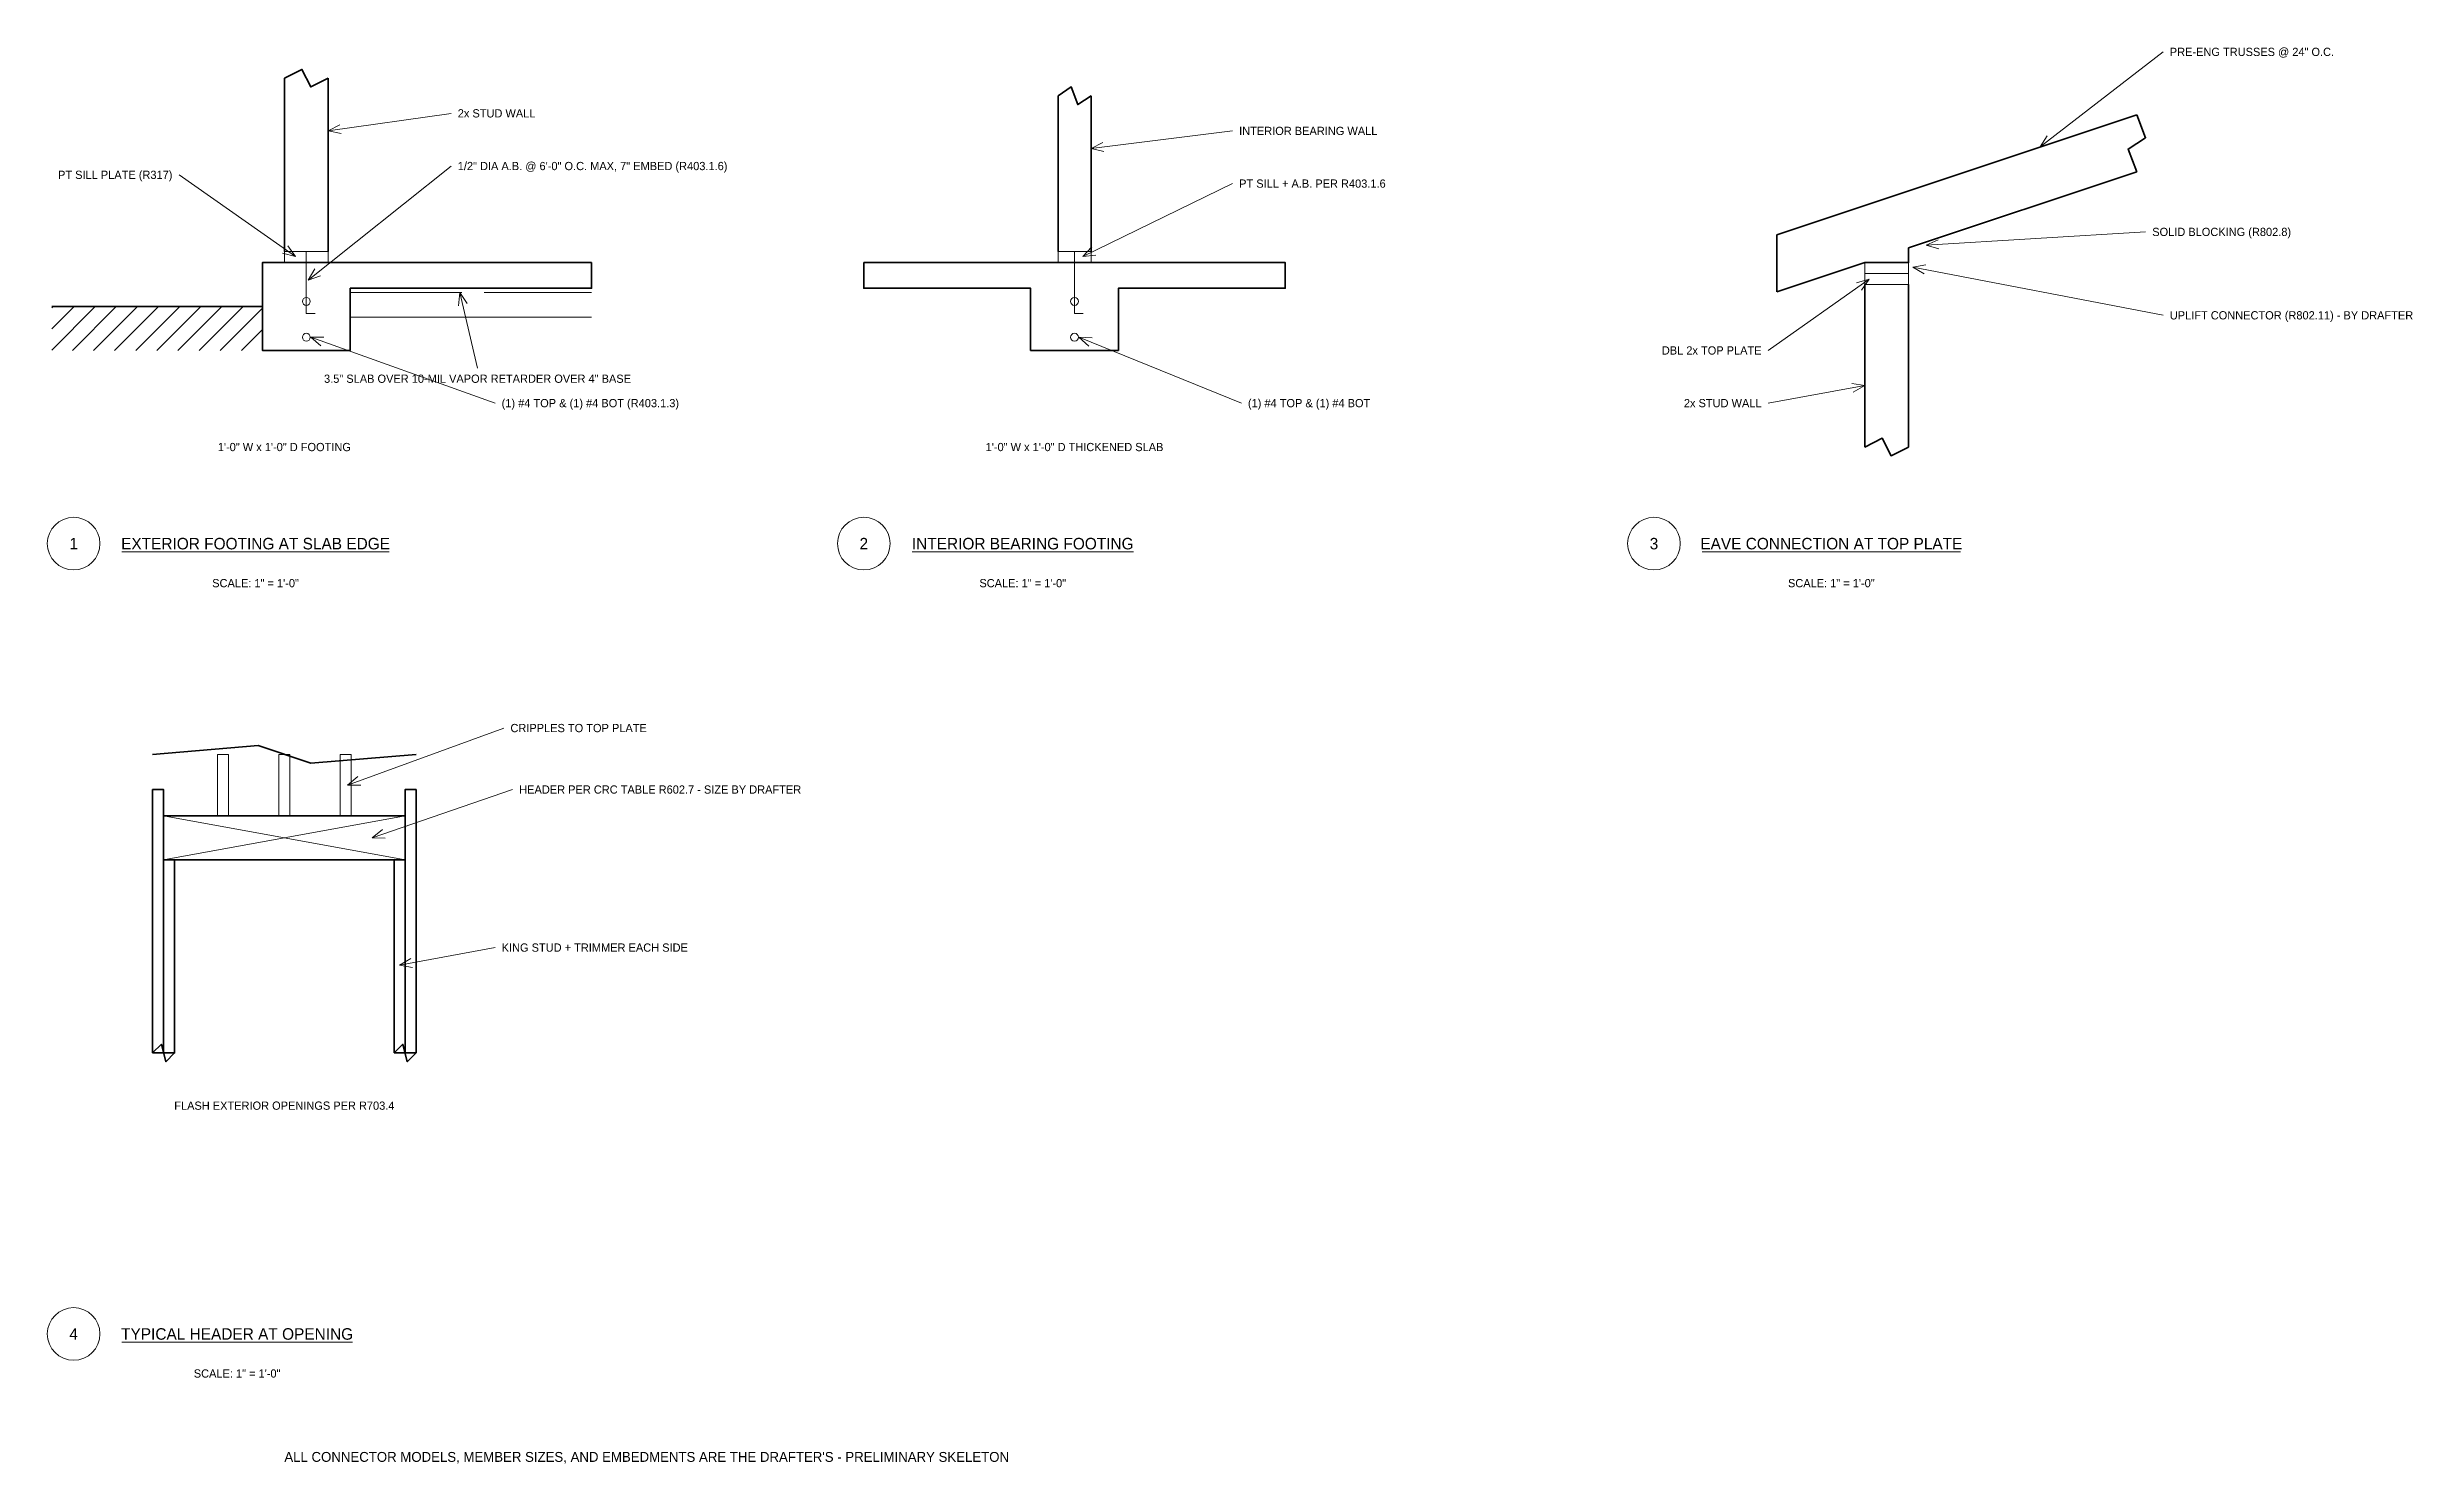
# Model space of a CAD drawing. Header units: metres. Extents: x -2.7 to 24.2, y -13.7 to 2.5.
import ezdxf
from ezdxf.enums import TextEntityAlignment as Align

# ---------------------------------------------------------------- set-up
doc = ezdxf.new("R2010")
doc.units = ezdxf.units.M
doc.linetypes.add('DASHED', pattern=[1.524, 1.27, -0.254])
for name, color, linetype, lineweight in [('A-ANNO-TEXT', 7, 'Continuous', 18), ('S-DETL', 7, 'Continuous', 35), ('S-DETL-FINE', 8, 'Continuous', 18), ('S-DETL-HIDN', 8, 'DASHED', 13), ('S-DETL-PATT', 8, 'Continuous', 13)]:
    doc.layers.add(name, color=color, linetype=linetype, lineweight=lineweight)

msp = doc.modelspace()

# ---------------------------------------------------------------- linework, layer by layer
at = {"layer": 'A-ANNO-TEXT'}
for p, q in [((21.4, 2.4), (20, 1.317)), ((1.9, 1.7), (0.5, 1.5)), ((0.5, 1.5), (0.632, 1.571)), ((0.5, 1.5), (0.647, 1.469)), ((10.8, 1.5), (9.188, 1.3)), ((9.188, 1.3), (9.321, 1.368)), ((20, 1.317), (20.08, 1.444)), ((20, 1.317), (20.143, 1.362)), ((1.9, 1.1), (0.27, -0.2)), ((9.188, 1.3), (9.334, 1.266)), ((-1.2, 1), (0.125, 0.07)), ((10.8, 0.9), (9.094, 0.07)), ((21.2, 0.35), (18.7, 0.2)), ((0.125, 0.07), (-0.02, 0.109)), ((0.125, 0.07), (0.039, 0.193)), ((9.094, 0.07), (9.198, 0.178)), ((9.094, 0.07), (9.243, 0.086)), ((18.7, 0.2), (18.838, 0.26)), ((18.7, 0.2), (18.844, 0.157)), ((0.27, -0.2), (0.348, -0.072)), ((0.27, -0.2), (0.412, -0.152)), ((16.9, -1), (18.05, -0.19)), ((18.05, -0.19), (17.905, -0.229)), ((18.05, -0.19), (17.964, -0.313)), ((18.55, -0.05), (18.698, -0.026)), ((21.4, -0.6), (18.55, -0.05)), ((18.55, -0.05), (18.679, -0.127)), ((2, -0.342), (1.982, -0.491)), ((2.2, -1.2), (2, -0.342)), ((2, -0.342), (2.082, -0.467)), ((0.3, -0.85), (0.45, -0.849)), ((2.4, -1.6), (0.3, -0.85)), ((0.3, -0.85), (0.415, -0.946)), ((10.9, -1.6), (9.05, -0.85)), ((9.05, -0.85), (9.2, -0.855)), ((9.05, -0.85), (9.161, -0.951)), ((16.9, -1.6), (18, -1.4)), ((18, -1.4), (17.852, -1.375)), ((18, -1.4), (17.87, -1.476)), ((-1.85, -3.292), (1.195, -3.292)), ((7.15, -3.292), (9.67, -3.292)), ((16.15, -3.292), (19.09, -3.292)), ((2.5, -5.3), (0.72, -5.95)), ((0.72, -5.95), (0.835, -5.853)), ((0.72, -5.95), (0.87, -5.95)), ((2.6, -6), (1, -6.55)), ((1, -6.55), (1.117, -6.456)), ((1, -6.55), (1.15, -6.553)), ((2.4, -7.8), (1.31, -8)), ((1.31, -8), (1.439, -7.924)), ((1.31, -8), (1.458, -8.025)), ((-1.85, -12.292), (0.775, -12.292))]:
    msp.add_line(p, q, dxfattribs=at)
for centre in [(-2.4, -3.2), (6.6, -3.2), (15.6, -3.2), (-2.4, -12.2)]:
    msp.add_circle(centre, 0.3, dxfattribs=at)
at = {"layer": 'S-DETL'}
for p, q in [((0, 0.125), (0, 2.1)), ((0.5, 0.125), (0.5, 2.1)), ((8.812, 0.125), (8.812, 1.9)), ((9.188, 0.125), (9.188, 1.9)), ((17, 0.317), (21.1, 1.683)), ((17, -0.333), (17, 0.317)), ((18, -2.1), (18, -0.25)), ((18.5, -2.1), (18.5, -0.25)), ((-2.65, -0.5), (-0.25, -0.5))]:
    msp.add_line(p, q, dxfattribs=at)
for points in [[(0, 2.1), (0.2, 2.2), (0.3, 2), (0.5, 2.1)], [(8.812, 1.9), (8.963, 2), (9.037, 1.8), (9.188, 1.9)], [(21.1, 1.033), (21, 1.293), (21.2, 1.423), (21.1, 1.683)], [(17, -0.333), (18, 0), (18.5, 0), (18.5, 0.167), (21.1, 1.033)], [(18, -2.1), (18.2, -2), (18.3, -2.2), (18.5, -2.1)], [(-1.5, -5.6), (-0.3, -5.5), (0.3, -5.7), (1.5, -5.6)], [(-1.5, -9), (-1.4, -8.9), (-1.35, -9.1), (-1.25, -9)], [(1.5, -9), (1.4, -9.1), (1.35, -8.9), (1.25, -9)]]:
    msp.add_lwpolyline(points, dxfattribs=at)
for points in [[(3.5, 0), (-0.25, 0), (-0.25, -1), (0.75, -1), (0.75, -0.292), (3.5, -0.292)], [(6.6, 0), (11.4, 0), (11.4, -0.292), (9.5, -0.292), (9.5, -1), (8.5, -1), (8.5, -0.292), (6.6, -0.292)], [(-1.5, -9), (-1.375, -9), (-1.375, -6), (-1.5, -6)], [(1.375, -9), (1.5, -9), (1.5, -6), (1.375, -6)], [(-1.375, -6.8), (1.375, -6.8), (1.375, -6.3), (-1.375, -6.3)], [(-1.375, -9), (-1.25, -9), (-1.25, -6.8), (-1.375, -6.8)], [(1.25, -9), (1.375, -9), (1.375, -6.8), (1.25, -6.8)]]:
    msp.add_lwpolyline(points, close=True, dxfattribs=at)
at = {"layer": 'S-DETL-FINE'}
for p, q in [((0.25, 0.125), (0.25, -0.58)), ((9, 0.125), (9, -0.58)), ((0.25, -0.58), (0.35, -0.58)), ((0.75, -0.622), (3.5, -0.622)), ((9, -0.58), (9.1, -0.58)), ((-1.375, -6.8), (1.375, -6.3)), ((-1.375, -6.3), (1.375, -6.8))]:
    msp.add_line(p, q, dxfattribs=at)
for points in [[(0, 0), (0.5, 0), (0.5, 0.125), (0, 0.125)], [(8.812, 0), (9.188, 0), (9.188, 0.125), (8.812, 0.125)], [(18, -0.125), (18.5, -0.125), (18.5, 0), (18, 0)], [(18, -0.25), (18.5, -0.25), (18.5, -0.125), (18, -0.125)], [(-0.762, -6.3), (-0.637, -6.3), (-0.637, -5.6), (-0.762, -5.6)], [(-0.062, -6.3), (0.062, -6.3), (0.062, -5.6), (-0.062, -5.6)], [(0.637, -6.3), (0.762, -6.3), (0.762, -5.6), (0.637, -5.6)]]:
    msp.add_lwpolyline(points, close=True, dxfattribs=at)
for centre in [(0.25, -0.442), (9, -0.442), (0.25, -0.85), (9, -0.85)]:
    msp.add_circle(centre, 0.045, dxfattribs=at)
at = {"layer": 'S-DETL-HIDN'}
msp.add_line((0.75, -0.342), (3.5, -0.342), dxfattribs=at)
at = {"layer": 'S-DETL-PATT'}
for p, q in [((-2.65, -0.996), (-2.154, -0.5)), ((-2.65, -0.755), (-2.395, -0.5)), ((-2.65, -0.515), (-2.635, -0.5)), ((-2.414, -1), (-1.914, -0.5)), ((-2.173, -1), (-1.673, -0.5)), ((-1.933, -1), (-1.433, -0.5)), ((-1.692, -1), (-1.192, -0.5)), ((-1.452, -1), (-0.952, -0.5)), ((-1.212, -1), (-0.712, -0.5)), ((-0.971, -1), (-0.471, -0.5)), ((-0.731, -1), (-0.25, -0.519)), ((-0.49, -1), (-0.25, -0.76))]:
    msp.add_line(p, q, dxfattribs=at)

# ---------------------------------------------------------------- texts
at = {"layer": 'A-ANNO-TEXT'}
for s, height, p in [('PRE-ENG TRUSSES @ 24" O.C.', 0.09375, (21.475, 2.4)), ('2x STUD WALL', 0.09375, (1.975, 1.7)), ('INTERIOR BEARING WALL', 0.09375, (10.875, 1.5)), ('1/2" DIA A.B. @ 6\'-0" O.C. MAX, 7" EMBED (R403.1.6)', 0.09375, (1.975, 1.1)), ('PT SILL + A.B. PER R403.1.6', 0.09375, (10.875, 0.9)), ('SOLID BLOCKING (R802.8)', 0.09375, (21.275, 0.35)), ('UPLIFT CONNECTOR (R802.11) - BY DRAFTER', 0.09375, (21.475, -0.6)), ('(1) #4 TOP & (1) #4 BOT (R403.1.3)', 0.09375, (2.475, -1.6)), ('(1) #4 TOP & (1) #4 BOT', 0.09375, (10.975, -1.6)), ('CRIPPLES TO TOP PLATE', 0.09375, (2.575, -5.3)), ('HEADER PER CRC TABLE R602.7 - SIZE BY DRAFTER', 0.09375, (2.675, -6)), ('KING STUD + TRIMMER EACH SIDE', 0.09375, (2.475, -7.8)), ("ALL CONNECTOR MODELS, MEMBER SIZES, AND EMBEDMENTS ARE THE DRAFTER'S - PRELIMINARY SKELETON", 0.1125, (0, -13.6))]:
    msp.add_text(s, height=height, dxfattribs=at).set_placement(p, align=Align.MIDDLE_LEFT)
for s, p in [('PT SILL PLATE (R317)', (-1.275, 1)), ('DBL 2x TOP PLATE', (16.825, -1)), ('2x STUD WALL', (16.825, -1.6))]:
    msp.add_text(s, height=0.09375, dxfattribs=at).set_placement(p, align=Align.MIDDLE_RIGHT)
msp.add_text('3.5" SLAB OVER 10-MIL VAPOR RETARDER OVER 4" BASE', height=0.09375, dxfattribs=at).set_placement((2.2, -1.275), align=Align.TOP_CENTER)
for s, height, p in [('1\'-0" W x 1\'-0" D FOOTING', 0.09375, (0, -2.1)), ('1\'-0" W x 1\'-0" D THICKENED SLAB', 0.09375, (9, -2.1)), ('1', 0.131, (-2.4, -3.2)), ('EXTERIOR FOOTING AT SLAB EDGE', 0.13125, (-0.328, -3.2)), ('2', 0.131, (6.6, -3.2)), ('INTERIOR BEARING FOOTING', 0.13125, (8.41, -3.2)), ('3', 0.131, (15.6, -3.2)), ('EAVE CONNECTION AT TOP PLATE', 0.13125, (17.62, -3.2)), ('SCALE: 1" = 1\'-0"', 0.09375, (-0.328, -3.65)), ('SCALE: 1" = 1\'-0"', 0.09375, (8.41, -3.65)), ('SCALE: 1" = 1\'-0"', 0.09375, (17.62, -3.65)), ('FLASH EXTERIOR OPENINGS PER R703.4', 0.09375, (0, -9.6)), ('4', 0.131, (-2.4, -12.2)), ('TYPICAL HEADER AT OPENING', 0.13125, (-0.538, -12.2)), ('SCALE: 1" = 1\'-0"', 0.09375, (-0.538, -12.65))]:
    msp.add_text(s, height=height, dxfattribs=at).set_placement(p, align=Align.MIDDLE_CENTER)

doc.saveas('drawing.dxf')
